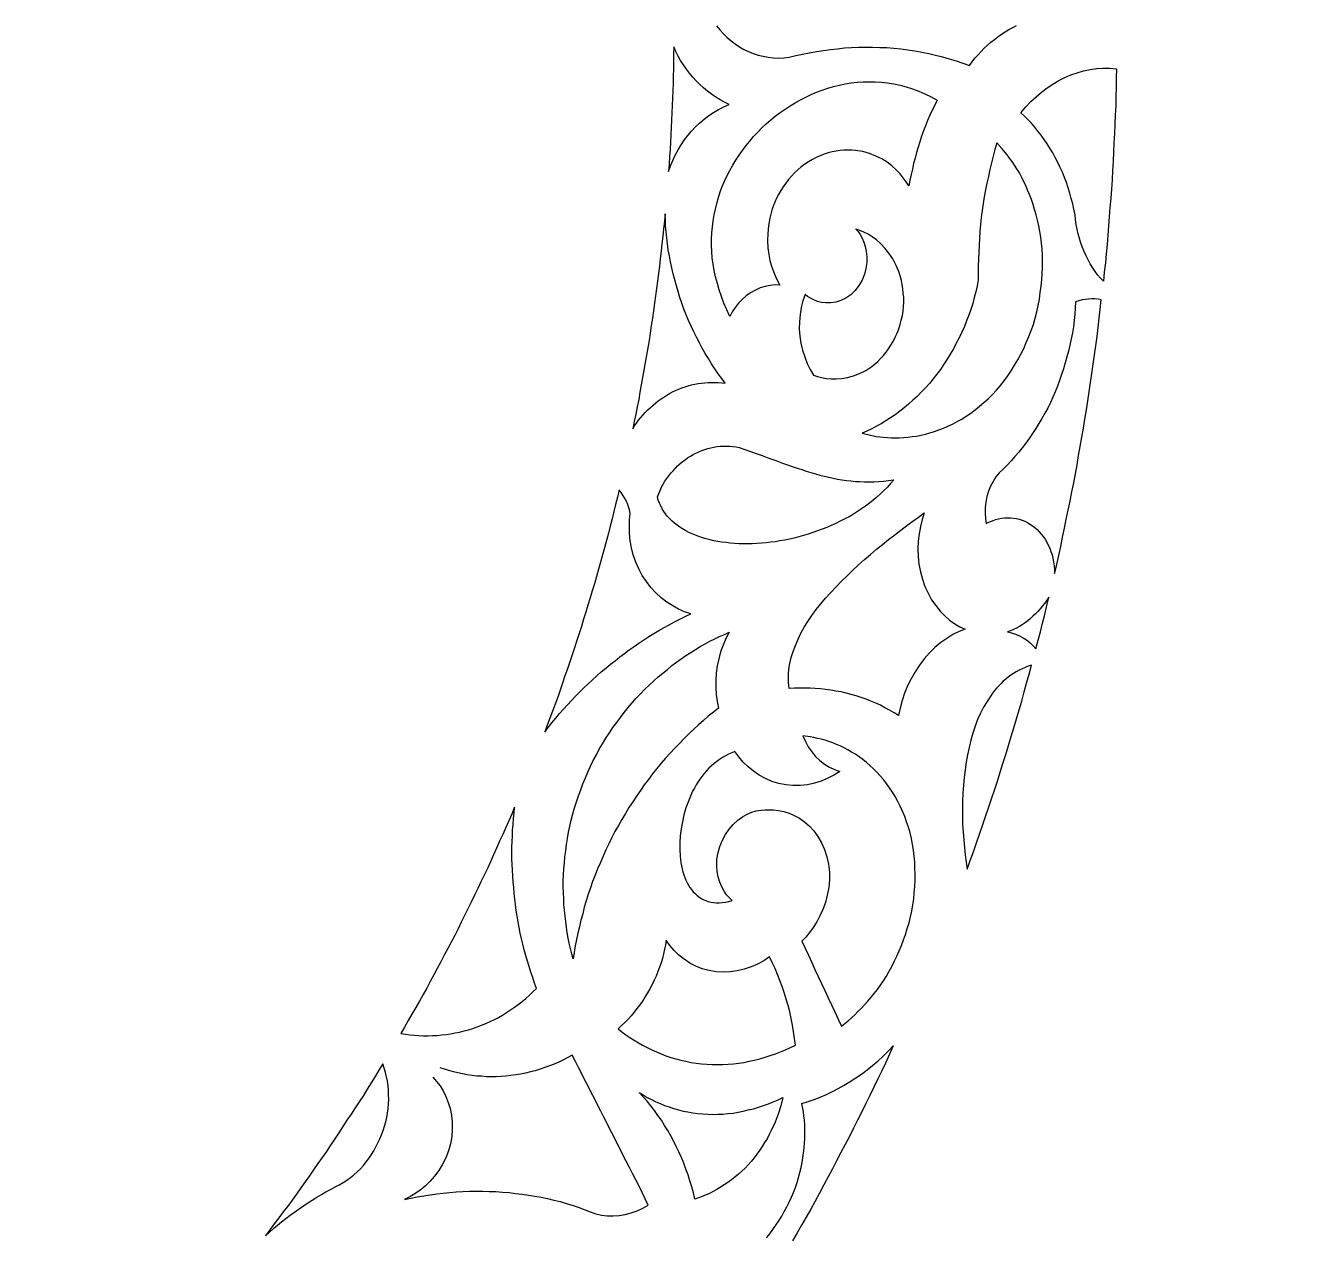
# Model space of a CAD drawing. Extents: x -1903 to -234, y -575 to 545.
# Drawn here: x -1160.6 to -988.5, y -178.6 to -14.8 of the extents above; entities that cross this region are included whole.
import ezdxf

# ---------------------------------------------------------------- set-up
doc = ezdxf.new("R2010")
doc.units = 0
doc.layers.add('LAYER_1', color=18, linetype='CONTINUOUS')

msp = doc.modelspace()

# ---------------------------------------------------------------- linework, layer by layer
at = {"layer": 'LAYER_1'}
msp.add_lwpolyline([(-1342.91, 545.22, 0.414214), (-1902.91, -14.78, 0.414214), (-1342.91, -574.78, 0.414214), (-782.91, -14.78, 0.414214)], format="xyb", close=True, dxfattribs=at)
for points in [[(-1067.17, -14.82), (-1066.73, -15.38), (-1066.25, -15.91), (-1065.74, -16.41), (-1065.21, -16.86), (-1064.65, -17.28), (-1064.07, -17.66), (-1063.46, -18.01), (-1062.84, -18.31), (-1062.2, -18.56), (-1061.54, -18.78), (-1060.87, -18.95), (-1060.18, -19.07), (-1059.49, -19.15), (-1058.79, -19.18), (-1058.08, -19.15), (-1057.37, -19.08), (-1056.45, -18.86), (-1055.53, -18.64), (-1054.6, -18.47), (-1053.66, -18.29), (-1052.72, -18.15), (-1051.78, -18.02), (-1050.83, -17.92), (-1049.88, -17.82), (-1048.93, -17.77), (-1047.97, -17.72), (-1047.02, -17.71), (-1046.06, -17.7), (-1045.1, -17.74), (-1044.15, -17.78), (-1043.2, -17.86), (-1042.24, -17.95), (-1041.3, -18.08), (-1040.35, -18.21), (-1039.41, -18.38), (-1038.47, -18.56), (-1037.54, -18.78), (-1036.61, -19.01), (-1035.7, -19.28), (-1034.78, -19.55), (-1033.88, -19.87), (-1032.98, -20.19), (-1032.6, -19.7), (-1032.22, -19.21), (-1031.81, -18.75), (-1031.4, -18.3), (-1030.96, -17.87), (-1030.52, -17.44), (-1030.06, -17.05), (-1029.6, -16.66), (-1029.11, -16.3), (-1028.63, -15.95), (-1028.13, -15.64), (-1027.63, -15.32), (-1027.11, -15.05), (-1026.6, -14.78)], [(-1060.41, -178.69), (-1059.97, -178.15), (-1059.55, -177.56), (-1059.13, -176.98), (-1058.75, -176.37), (-1058.36, -175.77), (-1058.01, -175.14), (-1057.66, -174.51), (-1057.35, -173.86), (-1057.03, -173.21), (-1056.76, -172.55), (-1056.5, -171.89), (-1056.28, -171.21), (-1056.07, -170.54), (-1055.9, -169.86), (-1055.73, -169.19), (-1055.61, -168.52), (-1055.48, -167.85), (-1055.39, -167.19), (-1055.31, -166.53), (-1055.27, -165.89), (-1055.22, -165.24), (-1055.22, -164.62), (-1055.21, -163.99), (-1055.25, -163.39), (-1055.28, -162.79), (-1055.35, -162.21), (-1055.42, -161.64), (-1055.63, -160.53), (-1054.8, -160.27), (-1053.97, -159.98), (-1053.14, -159.65), (-1052.32, -159.3), (-1051.51, -158.91), (-1050.71, -158.5), (-1049.91, -158.05), (-1049.12, -157.57), (-1048.34, -157.07), (-1047.57, -156.54), (-1046.81, -155.97), (-1046.06, -155.39), (-1045.32, -154.77), (-1044.62, -154.11), (-1043.94, -153.43), (-1043.27, -152.73), (-1043.77, -153.86), (-1044.28, -154.98), (-1044.82, -156.1), (-1045.36, -157.21), (-1045.91, -158.32), (-1046.45, -159.43), (-1047, -160.54), (-1047.54, -161.66), (-1048.09, -162.77), (-1048.63, -163.88), (-1049.19, -164.98), (-1049.77, -166.08), (-1050.35, -167.17), (-1050.93, -168.26), (-1051.5, -169.36), (-1052.08, -170.45), (-1052.66, -171.54), (-1053.24, -172.64), (-1053.82, -173.73), (-1054.43, -174.81), (-1055.05, -175.88), (-1055.66, -176.96), (-1056.27, -178.03), (-1056.89, -179.11)], [(-1105.52, -156.98), (-1105.03, -157.53), (-1104.56, -158.15), (-1104.14, -158.83), (-1103.76, -159.57), (-1103.44, -160.37), (-1103.19, -161.22), (-1103.01, -162.12), (-1102.91, -163.06), (-1102.9, -164.02), (-1102.98, -165), (-1103.15, -165.98), (-1103.41, -166.94), (-1103.78, -167.86), (-1104.22, -168.74), (-1104.73, -169.57), (-1105.3, -170.35), (-1105.92, -171.05), (-1106.57, -171.69), (-1107.25, -172.25), (-1107.95, -172.73), (-1108.65, -173.15), (-1109.35, -173.49), (-1108.49, -173.32), (-1107.63, -173.14), (-1106.76, -173), (-1105.89, -172.85), (-1105.01, -172.74), (-1104.13, -172.63), (-1103.25, -172.55), (-1102.36, -172.47), (-1101.47, -172.43), (-1100.58, -172.39), (-1099.68, -172.39), (-1098.79, -172.38), (-1097.9, -172.41), (-1097, -172.44), (-1096.11, -172.5), (-1095.22, -172.57), (-1094.34, -172.67), (-1093.46, -172.77), (-1092.59, -172.9), (-1091.73, -173.04), (-1090.87, -173.21), (-1090.01, -173.38), (-1089.17, -173.58), (-1088.33, -173.79), (-1087.5, -174.03), (-1086.67, -174.28), (-1085.86, -174.56), (-1085.05, -174.84), (-1084.26, -175.15), (-1083.47, -175.46), (-1082.73, -175.63), (-1081.95, -175.71), (-1081.15, -175.73), (-1080.34, -175.67), (-1079.53, -175.53), (-1078.72, -175.31), (-1077.92, -175.02), (-1077.14, -174.67), (-1076.4, -174.25), (-1076.81, -173.4), (-1077.23, -172.55), (-1077.65, -171.7), (-1078.09, -170.85), (-1078.52, -170), (-1078.96, -169.16), (-1079.39, -168.3), (-1079.82, -167.45), (-1080.25, -166.6), (-1080.68, -165.76), (-1081.12, -164.91), (-1081.55, -164.07), (-1081.98, -163.23), (-1082.4, -162.38), (-1082.83, -161.54), (-1083.26, -160.7), (-1083.69, -159.86), (-1084.12, -159.03), (-1084.54, -158.19), (-1084.96, -157.35), (-1085.38, -156.51), (-1085.82, -155.68), (-1086.26, -154.84), (-1086.7, -154), (-1087.29, -154.32), (-1087.88, -154.64), (-1088.5, -154.92), (-1089.12, -155.2), (-1089.75, -155.44), (-1090.39, -155.68), (-1091.04, -155.88), (-1091.69, -156.09), (-1092.34, -156.25), (-1093, -156.41), (-1093.66, -156.54), (-1094.32, -156.66), (-1094.98, -156.74), (-1095.65, -156.82), (-1096.31, -156.86), (-1096.97, -156.9), (-1097.63, -156.9), (-1098.29, -156.9), (-1098.94, -156.85), (-1099.59, -156.81), (-1100.23, -156.73), (-1100.87, -156.64), (-1101.5, -156.52), (-1102.13, -156.4), (-1102.74, -156.24), (-1103.36, -156.08), (-1103.95, -155.89), (-1104.55, -155.69)]]:
    msp.add_lwpolyline(points, dxfattribs=at)
for points in [[(-1073.67, -34.53), (-1073.4, -33.77), (-1073.1, -33.02), (-1072.75, -32.3), (-1072.37, -31.6), (-1071.97, -30.92), (-1071.54, -30.27), (-1071.07, -29.64), (-1070.56, -29.05), (-1070.02, -28.48), (-1069.45, -27.94), (-1068.85, -27.43), (-1068.23, -26.96), (-1067.57, -26.53), (-1066.89, -26.13), (-1066.18, -25.77), (-1065.45, -25.45), (-1066.08, -25.15), (-1066.68, -24.82), (-1067.27, -24.46), (-1067.83, -24.08), (-1068.38, -23.67), (-1068.91, -23.23), (-1069.42, -22.77), (-1069.92, -22.28), (-1070.39, -21.77), (-1070.83, -21.24), (-1071.25, -20.69), (-1071.65, -20.12), (-1072.02, -19.53), (-1072.36, -18.93), (-1072.67, -18.3), (-1072.95, -17.66), (-1072.97, -18.65), (-1072.99, -19.65), (-1073, -20.64), (-1073.02, -21.63), (-1073.03, -22.63), (-1073.06, -23.62), (-1073.11, -24.61), (-1073.15, -25.6), (-1073.2, -26.6), (-1073.25, -27.59), (-1073.3, -28.58), (-1073.34, -29.57), (-1073.39, -30.57), (-1073.44, -31.56), (-1073.51, -32.55), (-1073.59, -33.54)], [(-1014.86, -49.37), (-1015.26, -48.94), (-1015.64, -48.49), (-1015.99, -48.02), (-1016.33, -47.52), (-1016.64, -47.01), (-1016.93, -46.48), (-1017.2, -45.93), (-1017.45, -45.36), (-1017.69, -44.78), (-1017.91, -44.19), (-1018.1, -43.58), (-1018.27, -42.96), (-1018.41, -42.32), (-1018.53, -41.68), (-1018.63, -41.03), (-1018.69, -40.37), (-1018.85, -39.63), (-1019.01, -38.89), (-1019.2, -38.16), (-1019.39, -37.44), (-1019.62, -36.73), (-1019.84, -36.01), (-1020.11, -35.32), (-1020.38, -34.63), (-1020.7, -33.96), (-1021.02, -33.29), (-1021.37, -32.64), (-1021.71, -32), (-1022.09, -31.38), (-1022.47, -30.77), (-1022.88, -30.19), (-1023.28, -29.61), (-1023.72, -29.06), (-1024.15, -28.52), (-1024.6, -28.01), (-1025.06, -27.5), (-1025.53, -27.03), (-1026.01, -26.57), (-1025.34, -25.8), (-1024.65, -25.08), (-1023.94, -24.41), (-1023.21, -23.79), (-1022.46, -23.22), (-1021.68, -22.7), (-1020.88, -22.24), (-1020.07, -21.82), (-1019.24, -21.47), (-1018.39, -21.17), (-1017.53, -20.93), (-1016.65, -20.74), (-1015.77, -20.62), (-1014.89, -20.56), (-1013.99, -20.56), (-1013.1, -20.63), (-1013.12, -21.88), (-1013.14, -23.13), (-1013.16, -24.38), (-1013.19, -25.64), (-1013.25, -26.89), (-1013.31, -28.14), (-1013.37, -29.39), (-1013.43, -30.64), (-1013.49, -31.89), (-1013.55, -33.14), (-1013.61, -34.4), (-1013.67, -35.65), (-1013.77, -36.89), (-1013.87, -38.14), (-1013.97, -39.39), (-1014.06, -40.64), (-1014.16, -41.89), (-1014.26, -43.14), (-1014.36, -44.39), (-1014.46, -45.64), (-1014.59, -46.88), (-1014.73, -48.13)], [(-1065.35, -54.13), (-1065.78, -53.22), (-1066.17, -52.33), (-1066.51, -51.43), (-1066.8, -50.54), (-1067.05, -49.66), (-1067.29, -48.78), (-1067.48, -47.91), (-1067.63, -47.05), (-1067.74, -46.19), (-1067.82, -45.34), (-1067.85, -44.49), (-1067.85, -43.66), (-1067.81, -42.83), (-1067.73, -42.01), (-1067.62, -41.2), (-1067.49, -40.4), (-1067.33, -39.61), (-1067.14, -38.83), (-1066.92, -38.05), (-1066.67, -37.29), (-1066.39, -36.55), (-1066.08, -35.81), (-1065.74, -35.08), (-1065.37, -34.37), (-1064.97, -33.67), (-1064.55, -32.99), (-1064.1, -32.32), (-1063.65, -31.67), (-1063.17, -31.03), (-1062.67, -30.4), (-1062.15, -29.8), (-1061.6, -29.21), (-1061.04, -28.64), (-1060.45, -28.09), (-1059.84, -27.56), (-1059.22, -27.05), (-1058.57, -26.56), (-1057.91, -26.09), (-1057.23, -25.65), (-1056.54, -25.23), (-1055.83, -24.84), (-1055.11, -24.47), (-1054.37, -24.12), (-1053.63, -23.81), (-1052.88, -23.52), (-1052.12, -23.27), (-1051.34, -23.04), (-1050.56, -22.84), (-1049.77, -22.68), (-1048.97, -22.55), (-1048.16, -22.46), (-1047.34, -22.4), (-1046.52, -22.38), (-1045.7, -22.39), (-1044.86, -22.45), (-1044.03, -22.54), (-1043.19, -22.68), (-1042.35, -22.85), (-1041.51, -23.08), (-1040.67, -23.34), (-1039.82, -23.65), (-1038.98, -24.01), (-1038.14, -24.42), (-1037.32, -24.88), (-1037.66, -25.55), (-1038, -26.23), (-1038.32, -26.92), (-1038.63, -27.62), (-1038.91, -28.33), (-1039.2, -29.04), (-1039.45, -29.76), (-1039.7, -30.49), (-1039.92, -31.22), (-1040.14, -31.96), (-1040.33, -32.71), (-1040.52, -33.45), (-1040.69, -34.2), (-1040.87, -34.95), (-1041.01, -35.71), (-1041.16, -36.46), (-1041.51, -35.92), (-1041.91, -35.37), (-1042.36, -34.83), (-1042.88, -34.29), (-1043.46, -33.77), (-1044.11, -33.28), (-1044.83, -32.83), (-1045.62, -32.43), (-1046.48, -32.1), (-1047.4, -31.84), (-1048.38, -31.68), (-1048.89, -31.65), (-1049.41, -31.62), (-1049.94, -31.65), (-1050.47, -31.67), (-1051, -31.77), (-1051.54, -31.86), (-1052.09, -32.02), (-1052.63, -32.17), (-1053.16, -32.4), (-1053.69, -32.62), (-1054.2, -32.91), (-1054.72, -33.2), (-1055.22, -33.55), (-1055.71, -33.9), (-1056.17, -34.3), (-1056.63, -34.7), (-1057.04, -35.15), (-1057.46, -35.6), (-1057.82, -36.09), (-1058.18, -36.58), (-1058.49, -37.09), (-1058.79, -37.61), (-1059.04, -38.14), (-1059.29, -38.67), (-1059.49, -39.21), (-1059.68, -39.75), (-1059.82, -40.29), (-1059.95, -40.83), (-1060.14, -41.89), (-1060.25, -42.92), (-1060.27, -43.9), (-1060.22, -44.84), (-1060.11, -45.73), (-1059.94, -46.56), (-1059.73, -47.33), (-1059.48, -48.05), (-1059.21, -48.71), (-1058.92, -49.32), (-1058.61, -49.87), (-1059.26, -49.86), (-1059.93, -49.92), (-1060.6, -50.06), (-1061.26, -50.27), (-1061.92, -50.56), (-1062.56, -50.91), (-1063.16, -51.33), (-1063.71, -51.81), (-1064.21, -52.34), (-1064.65, -52.91), (-1065.04, -53.51)], [(-1047.48, -69.91), (-1046.55, -70.14), (-1045.58, -70.33), (-1045.07, -70.39), (-1044.57, -70.46), (-1044.04, -70.49), (-1043.51, -70.53), (-1042.96, -70.53), (-1042.42, -70.53), (-1041.85, -70.49), (-1041.28, -70.45), (-1040.7, -70.37), (-1040.12, -70.29), (-1039.52, -70.17), (-1038.93, -70.04), (-1038.32, -69.87), (-1037.71, -69.69), (-1037.1, -69.46), (-1036.49, -69.24), (-1035.87, -68.95), (-1035.25, -68.67), (-1034.63, -68.33), (-1034.02, -67.99), (-1033.4, -67.59), (-1032.79, -67.19), (-1032.19, -66.73), (-1031.59, -66.27), (-1031.01, -65.76), (-1030.42, -65.24), (-1029.86, -64.66), (-1029.31, -64.09), (-1028.79, -63.45), (-1028.28, -62.82), (-1027.8, -62.14), (-1027.32, -61.45), (-1026.88, -60.72), (-1026.43, -59.99), (-1026.03, -59.22), (-1025.63, -58.45), (-1025.28, -57.65), (-1024.93, -56.84), (-1024.62, -56.02), (-1024.32, -55.19), (-1024.09, -54.34), (-1023.86, -53.49), (-1023.69, -52.63), (-1023.51, -51.77), (-1023.39, -50.9), (-1023.27, -50.04), (-1023.2, -49.18), (-1023.13, -48.33), (-1023.1, -47.48), (-1023.08, -46.64), (-1023.11, -45.82), (-1023.14, -44.99), (-1023.23, -44.19), (-1023.33, -43.39), (-1023.47, -42.62), (-1023.6, -41.85), (-1023.78, -41.11), (-1023.95, -40.37), (-1024.16, -39.67), (-1024.36, -38.97), (-1024.6, -38.31), (-1024.84, -37.65), (-1025.1, -37.03), (-1025.36, -36.41), (-1025.64, -35.83), (-1025.92, -35.25), (-1026.22, -34.72), (-1026.54, -34.18), (-1026.87, -33.68), (-1027.2, -33.18), (-1027.54, -32.72), (-1027.88, -32.27), (-1028.57, -31.43), (-1029.28, -30.66), (-1029.53, -31.56), (-1029.77, -32.45), (-1029.99, -33.35), (-1030.21, -34.26), (-1030.41, -35.18), (-1030.62, -36.09), (-1030.8, -37.02), (-1030.98, -37.94), (-1031.12, -38.87), (-1031.26, -39.81), (-1031.37, -40.74), (-1031.48, -41.68), (-1031.55, -42.62), (-1031.62, -43.56), (-1031.66, -44.5), (-1031.72, -45.44), (-1031.75, -46.38), (-1031.78, -47.31), (-1031.77, -48.24), (-1031.77, -49.18), (-1031.94, -49.98), (-1032.11, -50.78), (-1032.32, -51.57), (-1032.53, -52.37), (-1032.78, -53.16), (-1033.04, -53.95), (-1033.35, -54.72), (-1033.66, -55.5), (-1034.01, -56.25), (-1034.36, -57.01), (-1034.75, -57.75), (-1035.14, -58.48), (-1035.56, -59.2), (-1035.98, -59.91), (-1036.44, -60.59), (-1036.89, -61.27), (-1037.38, -61.92), (-1037.87, -62.57), (-1038.39, -63.19), (-1038.92, -63.79), (-1039.48, -64.37), (-1040.05, -64.93), (-1040.63, -65.46), (-1041.21, -65.99), (-1041.81, -66.48), (-1042.42, -66.96), (-1043.03, -67.4), (-1043.65, -67.84), (-1044.28, -68.23), (-1044.91, -68.62), (-1045.55, -68.97), (-1046.19, -69.31), (-1046.83, -69.61)], [(-1078.51, -69.33), (-1078.26, -68.92), (-1077.99, -68.53), (-1077.71, -68.14), (-1077.41, -67.77), (-1077.1, -67.41), (-1076.78, -67.07), (-1076.45, -66.73), (-1076.11, -66.41), (-1075.76, -66.11), (-1075.4, -65.81), (-1075.04, -65.53), (-1074.67, -65.26), (-1074.29, -65.01), (-1073.91, -64.77), (-1073.51, -64.54), (-1073.11, -64.33), (-1072.7, -64.13), (-1072.29, -63.95), (-1071.86, -63.78), (-1071.43, -63.63), (-1071, -63.5), (-1070.56, -63.38), (-1070.12, -63.28), (-1069.67, -63.19), (-1069.22, -63.13), (-1068.76, -63.08), (-1068.31, -63.04), (-1067.85, -63.03), (-1067.39, -63.03), (-1066.92, -63.05), (-1066.46, -63.1), (-1065.99, -63.16), (-1066.47, -62.5), (-1066.95, -61.86), (-1067.4, -61.18), (-1067.85, -60.51), (-1068.27, -59.81), (-1068.7, -59.11), (-1069.09, -58.39), (-1069.49, -57.67), (-1069.87, -56.93), (-1070.25, -56.18), (-1070.6, -55.42), (-1070.95, -54.67), (-1071.26, -53.89), (-1071.57, -53.12), (-1071.85, -52.33), (-1072.13, -51.55), (-1072.36, -50.75), (-1072.6, -49.96), (-1072.8, -49.15), (-1073.02, -48.35), (-1073.21, -47.54), (-1073.39, -46.73), (-1073.54, -45.92), (-1073.69, -45.11), (-1073.8, -44.3), (-1073.91, -43.48), (-1073.98, -42.67), (-1074.05, -41.87), (-1074.08, -41.06), (-1074.11, -40.26), (-1074.22, -41.26), (-1074.33, -42.27), (-1074.45, -43.28), (-1074.56, -44.29), (-1074.67, -45.3), (-1074.78, -46.31), (-1074.89, -47.31), (-1075, -48.32), (-1075.14, -49.33), (-1075.28, -50.33), (-1075.42, -51.34), (-1075.57, -52.34), (-1075.71, -53.34), (-1075.85, -54.35), (-1076, -55.35), (-1076.14, -56.36), (-1076.29, -57.36), (-1076.47, -58.36), (-1076.64, -59.36), (-1076.82, -60.36), (-1076.99, -61.36), (-1077.17, -62.36), (-1077.34, -63.36), (-1077.52, -64.35), (-1077.69, -65.35), (-1077.9, -66.35), (-1078.1, -67.34), (-1078.31, -68.33)], [(-1054.05, -62.05), (-1053.53, -62.23), (-1052.96, -62.38), (-1052.35, -62.49), (-1051.69, -62.55), (-1050.99, -62.57), (-1050.24, -62.51), (-1049.46, -62.38), (-1048.65, -62.16), (-1047.82, -61.84), (-1046.98, -61.41), (-1046.16, -60.87), (-1045.36, -60.2), (-1044.98, -59.8), (-1044.6, -59.41), (-1044.25, -58.95), (-1043.9, -58.5), (-1043.59, -58), (-1043.28, -57.49), (-1043.01, -56.94), (-1042.75, -56.39), (-1042.54, -55.8), (-1042.33, -55.22), (-1042.19, -54.61), (-1042.04, -54.01), (-1041.95, -53.39), (-1041.87, -52.78), (-1041.86, -52.17), (-1041.86, -51.55), (-1041.91, -50.96), (-1041.97, -50.37), (-1042.07, -49.8), (-1042.18, -49.24), (-1042.49, -48.18), (-1042.89, -47.21), (-1043.34, -46.33), (-1043.85, -45.55), (-1044.39, -44.87), (-1044.96, -44.28), (-1045.53, -43.77), (-1046.11, -43.35), (-1046.68, -43), (-1047.24, -42.71), (-1047.8, -42.48), (-1048.33, -42.31), (-1048.03, -42.65), (-1047.75, -43.06), (-1047.49, -43.52), (-1047.26, -44.06), (-1047.06, -44.65), (-1046.92, -45.32), (-1046.85, -46.04), (-1046.86, -46.81), (-1046.97, -47.62), (-1047.18, -48.42), (-1047.49, -49.21), (-1047.92, -49.95), (-1048.43, -50.62), (-1049.02, -51.18), (-1049.67, -51.64), (-1050.35, -51.97), (-1051.05, -52.19), (-1051.72, -52.29), (-1052.37, -52.3), (-1052.97, -52.22), (-1053.52, -52.08), (-1054.02, -51.89), (-1054.46, -51.65), (-1054.85, -51.4), (-1055.19, -51.13), (-1055.49, -52.01), (-1055.72, -52.92), (-1055.88, -53.87), (-1055.97, -54.83), (-1055.98, -55.81), (-1055.91, -56.79), (-1055.77, -57.75), (-1055.55, -58.69), (-1055.25, -59.6), (-1054.9, -60.47), (-1054.5, -61.29)], [(-1030.7, -82.11), (-1030.28, -81.9), (-1029.87, -81.73), (-1029.45, -81.59), (-1029.04, -81.48), (-1028.62, -81.4), (-1028.21, -81.35), (-1027.81, -81.33), (-1027.41, -81.34), (-1027.01, -81.38), (-1026.62, -81.44), (-1026.24, -81.54), (-1025.86, -81.66), (-1025.5, -81.81), (-1025.14, -81.98), (-1024.79, -82.18), (-1024.46, -82.41), (-1024.14, -82.66), (-1023.83, -82.93), (-1023.54, -83.22), (-1023.26, -83.54), (-1023, -83.88), (-1022.75, -84.24), (-1022.52, -84.63), (-1022.31, -85.03), (-1022.12, -85.45), (-1021.95, -85.89), (-1021.8, -86.35), (-1021.68, -86.82), (-1021.59, -87.31), (-1021.52, -87.82), (-1021.48, -88.34), (-1021.46, -88.87), (-1021.17, -87.66), (-1020.89, -86.44), (-1020.63, -85.21), (-1020.38, -83.98), (-1020.12, -82.76), (-1019.87, -81.53), (-1019.62, -80.31), (-1019.36, -79.08), (-1019.11, -77.85), (-1018.86, -76.63), (-1018.64, -75.4), (-1018.42, -74.16), (-1018.21, -72.93), (-1017.99, -71.7), (-1017.78, -70.46), (-1017.56, -69.23), (-1017.35, -68), (-1017.13, -66.76), (-1016.95, -65.53), (-1016.77, -64.29), (-1016.59, -63.05), (-1016.42, -61.81), (-1016.24, -60.57), (-1016.06, -59.33), (-1015.89, -58.09), (-1015.71, -56.85), (-1015.55, -55.61), (-1015.41, -54.36), (-1015.28, -53.12), (-1015.14, -51.87), (-1015.57, -51.8), (-1016, -51.76), (-1016.43, -51.75), (-1016.87, -51.77), (-1017.31, -51.81), (-1017.74, -51.89), (-1018.18, -52), (-1018.61, -52.14), (-1018.66, -52.99), (-1018.73, -53.83), (-1018.81, -54.67), (-1018.91, -55.51), (-1019.05, -56.34), (-1019.21, -57.16), (-1019.39, -57.98), (-1019.58, -58.8), (-1019.79, -59.6), (-1020.01, -60.41), (-1020.25, -61.2), (-1020.51, -61.98), (-1020.78, -62.76), (-1021.07, -63.53), (-1021.37, -64.29), (-1021.68, -65.04), (-1022.02, -65.77), (-1022.39, -66.5), (-1022.77, -67.21), (-1023.17, -67.91), (-1023.58, -68.6), (-1024, -69.28), (-1024.44, -69.95), (-1024.89, -70.6), (-1025.35, -71.24), (-1025.83, -71.86), (-1026.31, -72.47), (-1026.82, -73.06), (-1027.33, -73.64), (-1027.85, -74.21), (-1028.39, -74.75), (-1028.96, -75.28), (-1029.38, -75.82), (-1029.77, -76.42), (-1030.11, -77.07), (-1030.39, -77.76), (-1030.61, -78.48), (-1030.76, -79.22), (-1030.85, -79.97), (-1030.86, -80.71), (-1030.81, -81.43)], [(-1075.16, -78.52), (-1074.99, -78.07), (-1074.8, -77.64), (-1074.6, -77.22), (-1074.38, -76.81), (-1074.14, -76.41), (-1073.89, -76.03), (-1073.62, -75.66), (-1073.33, -75.31), (-1073.04, -74.97), (-1072.74, -74.64), (-1072.43, -74.33), (-1072.11, -74.03), (-1071.78, -73.75), (-1071.43, -73.49), (-1071.08, -73.24), (-1070.71, -73.01), (-1070.34, -72.79), (-1069.96, -72.59), (-1069.57, -72.41), (-1069.17, -72.25), (-1068.77, -72.11), (-1068.36, -71.98), (-1067.94, -71.87), (-1067.53, -71.79), (-1067.1, -71.72), (-1066.68, -71.67), (-1066.25, -71.65), (-1065.82, -71.64), (-1065.39, -71.66), (-1064.96, -71.7), (-1064.53, -71.76), (-1064.1, -71.84), (-1063.33, -72.11), (-1062.56, -72.39), (-1061.79, -72.66), (-1061.02, -72.94), (-1060.09, -73.27), (-1059.16, -73.61), (-1058.23, -73.95), (-1057.57, -74.18), (-1056.92, -74.41), (-1056.28, -74.62), (-1055.65, -74.83), (-1055.03, -75.03), (-1054.41, -75.22), (-1053.8, -75.39), (-1053.2, -75.57), (-1052.6, -75.71), (-1052, -75.86), (-1051.4, -75.98), (-1050.8, -76.11), (-1050.21, -76.2), (-1049.61, -76.29), (-1049, -76.36), (-1048.39, -76.42), (-1047.78, -76.45), (-1047.16, -76.48), (-1046.53, -76.48), (-1045.89, -76.47), (-1045.24, -76.44), (-1044.58, -76.38), (-1043.9, -76.31), (-1043.21, -76.22), (-1043.63, -76.7), (-1044.07, -77.18), (-1044.53, -77.64), (-1045, -78.09), (-1045.48, -78.53), (-1045.98, -78.95), (-1046.5, -79.36), (-1047.02, -79.75), (-1047.56, -80.13), (-1048.1, -80.5), (-1048.67, -80.84), (-1049.25, -81.19), (-1049.84, -81.5), (-1050.43, -81.81), (-1051.04, -82.1), (-1051.65, -82.38), (-1052.27, -82.64), (-1052.88, -82.9), (-1053.51, -83.12), (-1054.14, -83.35), (-1054.77, -83.55), (-1055.41, -83.75), (-1056.04, -83.91), (-1056.68, -84.08), (-1057.32, -84.22), (-1057.95, -84.36), (-1058.59, -84.47), (-1059.22, -84.57), (-1059.85, -84.65), (-1060.48, -84.73), (-1061.1, -84.78), (-1061.72, -84.83), (-1062.34, -84.85), (-1062.95, -84.87), (-1063.55, -84.86), (-1064.14, -84.85), (-1064.73, -84.81), (-1065.31, -84.77), (-1065.87, -84.7), (-1066.44, -84.63), (-1066.98, -84.54), (-1067.52, -84.44), (-1068.05, -84.32), (-1068.56, -84.19), (-1069.06, -84.04), (-1069.55, -83.88), (-1070.02, -83.7), (-1070.48, -83.51), (-1070.92, -83.31), (-1071.34, -83.09), (-1071.75, -82.85), (-1072.14, -82.61), (-1072.51, -82.34), (-1072.86, -82.07), (-1073.19, -81.78), (-1073.5, -81.47), (-1073.79, -81.15), (-1074.06, -80.82), (-1074.3, -80.47), (-1074.52, -80.11), (-1074.72, -79.74), (-1074.89, -79.35), (-1075.04, -78.94)], [(-1090.41, -110.31), (-1089.92, -109.68), (-1089.42, -109.05), (-1088.9, -108.44), (-1088.39, -107.82), (-1087.85, -107.23), (-1087.31, -106.63), (-1086.77, -106.05), (-1086.24, -105.46), (-1085.68, -104.9), (-1085.12, -104.33), (-1084.54, -103.78), (-1083.96, -103.23), (-1083.36, -102.7), (-1082.76, -102.17), (-1082.14, -101.66), (-1081.53, -101.15), (-1080.89, -100.66), (-1080.25, -100.16), (-1079.62, -99.69), (-1078.98, -99.21), (-1078.33, -98.75), (-1077.68, -98.29), (-1077.01, -97.85), (-1076.34, -97.41), (-1075.65, -97), (-1074.97, -96.58), (-1074.26, -96.18), (-1073.56, -95.79), (-1072.85, -95.41), (-1072.13, -95.04), (-1071.4, -94.69), (-1070.66, -94.34), (-1071.49, -94.05), (-1072.3, -93.69), (-1073.1, -93.26), (-1073.89, -92.75), (-1074.65, -92.16), (-1075.37, -91.49), (-1076.04, -90.76), (-1076.66, -89.97), (-1077.21, -89.13), (-1077.69, -88.24), (-1078.1, -87.32), (-1078.43, -86.37), (-1078.68, -85.41), (-1078.85, -84.44), (-1078.94, -83.48), (-1078.96, -82.53), (-1078.94, -81.6), (-1078.85, -80.7), (-1078.95, -80.27), (-1079.08, -79.84), (-1079.23, -79.43), (-1079.41, -79.03), (-1079.61, -78.64), (-1079.83, -78.27), (-1080.08, -77.91), (-1080.34, -77.57), (-1080.58, -78.55), (-1080.82, -79.53), (-1081.05, -80.51), (-1081.29, -81.49), (-1081.54, -82.47), (-1081.8, -83.44), (-1082.07, -84.41), (-1082.34, -85.39), (-1082.6, -86.36), (-1082.87, -87.33), (-1083.14, -88.3), (-1083.4, -89.28), (-1083.67, -90.25), (-1083.97, -91.21), (-1084.27, -92.17), (-1084.56, -93.14), (-1084.86, -94.1), (-1085.16, -95.06), (-1085.45, -96.03), (-1085.75, -96.99), (-1086.04, -97.95), (-1086.36, -98.91), (-1086.69, -99.86), (-1087.02, -100.82), (-1087.34, -101.77), (-1087.67, -102.72), (-1088, -103.68), (-1088.32, -104.63), (-1088.65, -105.59), (-1088.99, -106.54), (-1089.34, -107.48), (-1089.7, -108.42), (-1090.06, -109.36)], [(-1057.35, -104.42), (-1057.4, -103.99), (-1057.43, -103.57), (-1057.45, -103.15), (-1057.45, -102.73), (-1057.43, -102.31), (-1057.39, -101.89), (-1057.34, -101.47), (-1057.27, -101.06), (-1057.18, -100.64), (-1057.08, -100.23), (-1056.82, -99.4), (-1056.51, -98.59), (-1056.15, -97.77), (-1055.75, -96.95), (-1055.31, -96.14), (-1054.81, -95.34), (-1054.27, -94.54), (-1053.69, -93.75), (-1053.07, -92.97), (-1052.42, -92.19), (-1051.73, -91.43), (-1051.01, -90.67), (-1050.26, -89.92), (-1049.52, -89.17), (-1048.76, -88.43), (-1047.98, -87.71), (-1047.18, -86.99), (-1046.37, -86.29), (-1045.55, -85.6), (-1044.73, -84.94), (-1043.9, -84.27), (-1043.08, -83.63), (-1042.25, -83), (-1041.44, -82.4), (-1040.64, -81.8), (-1039.87, -81.24), (-1039.11, -80.68), (-1039.37, -81.57), (-1039.59, -82.51), (-1039.77, -83.49), (-1039.89, -84.49), (-1039.94, -85.52), (-1039.91, -86.56), (-1039.8, -87.6), (-1039.61, -88.63), (-1039.34, -89.64), (-1038.99, -90.62), (-1038.57, -91.55), (-1038.08, -92.42), (-1037.53, -93.22), (-1036.95, -93.95), (-1036.32, -94.6), (-1035.65, -95.17), (-1034.96, -95.66), (-1034.25, -96.07), (-1033.53, -96.39), (-1034.37, -96.73), (-1035.21, -97.14), (-1036.04, -97.64), (-1036.85, -98.22), (-1037.63, -98.87), (-1038.38, -99.6), (-1039.08, -100.39), (-1039.73, -101.25), (-1040.31, -102.15), (-1040.85, -103.09), (-1041.34, -104.06), (-1041.75, -105.05), (-1042.09, -106.06), (-1042.36, -107.06), (-1042.56, -108.05), (-1043.16, -107.7), (-1043.76, -107.34), (-1044.39, -107.01), (-1045.01, -106.69), (-1045.65, -106.41), (-1046.29, -106.12), (-1046.95, -105.88), (-1047.61, -105.63), (-1048.29, -105.43), (-1048.96, -105.22), (-1049.65, -105.05), (-1050.33, -104.89), (-1051.03, -104.76), (-1051.72, -104.64), (-1052.42, -104.55), (-1053.12, -104.47), (-1053.83, -104.42), (-1054.53, -104.37), (-1055.24, -104.37), (-1055.94, -104.36), (-1056.64, -104.39)], [(-1027.83, -96.78), (-1027.28, -96.9), (-1026.74, -97.07), (-1026.22, -97.28), (-1025.72, -97.55), (-1025.25, -97.86), (-1024.8, -98.22), (-1024.38, -98.62), (-1023.98, -99.07), (-1023.66, -97.9), (-1023.35, -96.74), (-1023.07, -95.57), (-1022.79, -94.4), (-1022.5, -93.22), (-1022.22, -92.05), (-1022.5, -92.47), (-1022.78, -92.87), (-1023.08, -93.26), (-1023.39, -93.63), (-1023.71, -93.99), (-1024.04, -94.33), (-1024.38, -94.66), (-1024.73, -94.97), (-1025.09, -95.26), (-1025.45, -95.54), (-1025.83, -95.79), (-1026.21, -96.03), (-1026.6, -96.25), (-1027.01, -96.45), (-1027.42, -96.63)], [(-1086.57, -140.97), (-1086.75, -140.27), (-1086.93, -139.58), (-1087.08, -138.86), (-1087.23, -138.15), (-1087.35, -137.42), (-1087.47, -136.68), (-1087.56, -135.93), (-1087.66, -135.18), (-1087.72, -134.4), (-1087.8, -133.63), (-1087.84, -132.83), (-1087.88, -132.04), (-1087.89, -131.24), (-1087.89, -130.44), (-1087.86, -129.62), (-1087.82, -128.81), (-1087.75, -127.99), (-1087.67, -127.17), (-1087.56, -126.35), (-1087.44, -125.53), (-1087.3, -124.7), (-1087.17, -123.86), (-1086.99, -123.03), (-1086.81, -122.2), (-1086.59, -121.38), (-1086.37, -120.55), (-1086.11, -119.73), (-1085.84, -118.92), (-1085.53, -118.11), (-1085.23, -117.31), (-1084.89, -116.51), (-1084.56, -115.71), (-1084.2, -114.93), (-1083.83, -114.14), (-1083.42, -113.38), (-1083.02, -112.62), (-1082.57, -111.88), (-1082.13, -111.14), (-1081.65, -110.42), (-1081.17, -109.71), (-1080.66, -109.02), (-1080.17, -108.33), (-1079.65, -107.66), (-1079.12, -107), (-1078.57, -106.36), (-1078.02, -105.73), (-1077.45, -105.13), (-1076.87, -104.53), (-1076.27, -103.96), (-1075.67, -103.39), (-1075.05, -102.86), (-1074.44, -102.33), (-1073.81, -101.83), (-1073.2, -101.33), (-1072.57, -100.86), (-1071.94, -100.39), (-1071.3, -99.97), (-1070.66, -99.54), (-1070.02, -99.14), (-1069.37, -98.75), (-1068.72, -98.39), (-1068.07, -98.04), (-1067.41, -97.71), (-1066.76, -97.39), (-1066.11, -97.11), (-1065.46, -96.82), (-1065.9, -97.66), (-1066.29, -98.54), (-1066.62, -99.45), (-1066.88, -100.4), (-1067.08, -101.36), (-1067.21, -102.34), (-1067.27, -103.32), (-1067.26, -104.3), (-1067.21, -105.25), (-1067.09, -106.18), (-1066.91, -107.09), (-1067.59, -107.64), (-1068.28, -108.18), (-1068.95, -108.76), (-1069.62, -109.34), (-1070.27, -109.95), (-1070.92, -110.56), (-1071.55, -111.2), (-1072.18, -111.84), (-1072.8, -112.5), (-1073.44, -113.16), (-1074.05, -113.85), (-1074.66, -114.53), (-1075.24, -115.25), (-1075.82, -115.96), (-1076.38, -116.7), (-1076.94, -117.44), (-1077.46, -118.2), (-1077.99, -118.96), (-1078.49, -119.74), (-1079.01, -120.52), (-1079.5, -121.31), (-1079.99, -122.11), (-1080.44, -122.92), (-1080.9, -123.73), (-1081.32, -124.57), (-1081.74, -125.4), (-1082.12, -126.24), (-1082.51, -127.09), (-1082.87, -127.94), (-1083.25, -128.79), (-1083.58, -129.65), (-1083.92, -130.5), (-1084.22, -131.37), (-1084.52, -132.24), (-1084.78, -133.11), (-1085.05, -133.99), (-1085.27, -134.87), (-1085.5, -135.75), (-1085.71, -136.62), (-1085.93, -137.49), (-1086.1, -138.36), (-1086.28, -139.23), (-1086.43, -140.1)], [(-1033.29, -128.85), (-1032.85, -127.67), (-1032.41, -126.49), (-1032, -125.3), (-1031.6, -124.11), (-1031.2, -122.92), (-1030.79, -121.72), (-1030.39, -120.53), (-1029.98, -119.34), (-1029.58, -118.15), (-1029.18, -116.95), (-1028.8, -115.75), (-1028.44, -114.55), (-1028.07, -113.34), (-1027.7, -112.14), (-1027.34, -110.93), (-1026.97, -109.73), (-1026.6, -108.52), (-1026.24, -107.32), (-1025.89, -106.11), (-1025.57, -104.89), (-1025.24, -103.68), (-1024.91, -102.46), (-1024.58, -101.25), (-1025.02, -101.39), (-1025.44, -101.56), (-1025.85, -101.74), (-1026.25, -101.94), (-1026.64, -102.15), (-1027.01, -102.38), (-1027.37, -102.62), (-1027.72, -102.88), (-1028.06, -103.15), (-1028.39, -103.43), (-1028.7, -103.73), (-1029, -104.04), (-1029.29, -104.37), (-1029.57, -104.7), (-1029.84, -105.05), (-1030.09, -105.41), (-1030.59, -106.16), (-1031.06, -106.94), (-1031.48, -107.77), (-1031.87, -108.63), (-1032.21, -109.52), (-1032.52, -110.45), (-1032.79, -111.4), (-1033.03, -112.38), (-1033.23, -113.37), (-1033.4, -114.39), (-1033.54, -115.43), (-1033.67, -116.46), (-1033.78, -117.51), (-1033.85, -118.57), (-1033.9, -119.63), (-1033.92, -120.69), (-1033.92, -121.75), (-1033.89, -122.81), (-1033.83, -123.86), (-1033.75, -124.9), (-1033.65, -125.92), (-1033.55, -126.92), (-1033.43, -127.9)], [(-1065.05, -133.08), (-1065.43, -132.72), (-1065.8, -132.3), (-1066.15, -131.81), (-1066.47, -131.24), (-1066.74, -130.61), (-1066.95, -129.9), (-1067.09, -129.14), (-1067.15, -128.33), (-1067.11, -127.48), (-1066.97, -126.61), (-1066.72, -125.76), (-1066.38, -124.93), (-1065.95, -124.15), (-1065.46, -123.43), (-1064.9, -122.79), (-1064.3, -122.24), (-1063.68, -121.78), (-1063.04, -121.42), (-1062.41, -121.15), (-1061.79, -120.96), (-1061.2, -120.85), (-1060.64, -120.8), (-1060.12, -120.81), (-1059.46, -120.83), (-1058.78, -120.91), (-1058.08, -121.05), (-1057.36, -121.27), (-1056.65, -121.57), (-1055.94, -121.96), (-1055.26, -122.44), (-1054.61, -123.01), (-1054, -123.68), (-1053.45, -124.43), (-1052.96, -125.27), (-1052.56, -126.18), (-1052.25, -127.16), (-1052.03, -128.18), (-1051.91, -129.23), (-1051.9, -130.29), (-1052, -131.33), (-1052.19, -132.35), (-1052.45, -133.34), (-1052.78, -134.28), (-1053.18, -135.16), (-1053.61, -135.98), (-1054.09, -136.73), (-1054.59, -137.41), (-1055.1, -138.02), (-1055.63, -138.57), (-1055.17, -139.53), (-1054.74, -140.48), (-1054.3, -141.44), (-1053.87, -142.4), (-1053.42, -143.35), (-1052.97, -144.31), (-1052.53, -145.27), (-1052.09, -146.23), (-1051.63, -147.19), (-1051.18, -148.14), (-1050.72, -149.11), (-1050.27, -150.07), (-1049.38, -149.35), (-1048.93, -148.94), (-1048.48, -148.54), (-1048.04, -148.1), (-1047.59, -147.66), (-1047.15, -147.18), (-1046.71, -146.7), (-1046.27, -146.17), (-1045.84, -145.65), (-1045.41, -145.09), (-1044.99, -144.52), (-1044.58, -143.92), (-1044.2, -143.3), (-1043.83, -142.65), (-1043.47, -142), (-1043.13, -141.31), (-1042.79, -140.62), (-1042.47, -139.89), (-1042.16, -139.17), (-1041.89, -138.42), (-1041.61, -137.66), (-1041.38, -136.88), (-1041.14, -136.1), (-1040.95, -135.3), (-1040.75, -134.5), (-1040.63, -133.68), (-1040.5, -132.86), (-1040.43, -132.03), (-1040.35, -131.2), (-1040.33, -130.37), (-1040.31, -129.54), (-1040.34, -128.72), (-1040.37, -127.89), (-1040.45, -127.08), (-1040.54, -126.28), (-1040.68, -125.49), (-1040.81, -124.7), (-1041, -123.94), (-1041.2, -123.18), (-1041.46, -122.45), (-1041.71, -121.72), (-1042.02, -121.02), (-1042.32, -120.33), (-1042.66, -119.68), (-1043.01, -119.03), (-1043.39, -118.43), (-1043.77, -117.83), (-1044.19, -117.27), (-1044.6, -116.72), (-1045.05, -116.22), (-1045.49, -115.71), (-1045.96, -115.26), (-1046.42, -114.81), (-1046.91, -114.41), (-1047.39, -114.01), (-1047.89, -113.66), (-1048.39, -113.31), (-1048.9, -113.01), (-1049.41, -112.7), (-1049.92, -112.45), (-1050.43, -112.19), (-1050.95, -111.98), (-1051.46, -111.77), (-1051.98, -111.59), (-1052.49, -111.42), (-1053, -111.29), (-1053.5, -111.16), (-1054, -111.06), (-1054.5, -110.96), (-1055.48, -110.83), (-1055.16, -111.58), (-1054.76, -112.29), (-1054.3, -112.97), (-1053.78, -113.59), (-1053.2, -114.15), (-1052.57, -114.64), (-1051.9, -115.05), (-1051.2, -115.37), (-1050.49, -115.62), (-1051.29, -116.12), (-1052.13, -116.56), (-1053.02, -116.93), (-1053.94, -117.22), (-1054.89, -117.42), (-1055.86, -117.53), (-1056.83, -117.54), (-1057.79, -117.45), (-1058.75, -117.25), (-1059.67, -116.97), (-1060.55, -116.6), (-1061.39, -116.14), (-1062.17, -115.61), (-1062.9, -115.01), (-1063.56, -114.36), (-1064.15, -113.67), (-1064.68, -112.94), (-1065.12, -113.11), (-1065.55, -113.3), (-1065.97, -113.52), (-1066.37, -113.76), (-1066.76, -114.01), (-1067.14, -114.29), (-1067.5, -114.58), (-1067.86, -114.89), (-1068.2, -115.21), (-1068.52, -115.55), (-1068.83, -115.91), (-1069.13, -116.28), (-1069.41, -116.66), (-1069.68, -117.06), (-1069.93, -117.46), (-1070.17, -117.88), (-1070.4, -118.31), (-1070.61, -118.74), (-1070.8, -119.19), (-1070.98, -119.64), (-1071.15, -120.1), (-1071.3, -120.56), (-1071.57, -121.5), (-1071.78, -122.45), (-1071.96, -123.4), (-1072.08, -124.34), (-1072.15, -125.28), (-1072.15, -126.2), (-1072.1, -127.1), (-1072.05, -127.54), (-1071.99, -127.97), (-1071.91, -128.39), (-1071.82, -128.8), (-1071.71, -129.2), (-1071.59, -129.59), (-1071.46, -129.97), (-1071.31, -130.33), (-1071.14, -130.67), (-1070.96, -131), (-1070.76, -131.32), (-1070.55, -131.61), (-1070.33, -131.89), (-1070.08, -132.14), (-1069.83, -132.38), (-1069.55, -132.59), (-1069.27, -132.79), (-1068.96, -132.95), (-1068.64, -133.09), (-1068.31, -133.21), (-1067.96, -133.3), (-1067.59, -133.36), (-1067.21, -133.39), (-1066.81, -133.4), (-1066.4, -133.37), (-1065.96, -133.31), (-1065.52, -133.21)], [(-1109.85, -151.07), (-1109.24, -151.16), (-1108.63, -151.24), (-1108.02, -151.3), (-1107.41, -151.34), (-1106.8, -151.36), (-1106.18, -151.37), (-1105.57, -151.35), (-1104.96, -151.31), (-1104.35, -151.26), (-1103.74, -151.19), (-1103.13, -151.1), (-1102.52, -150.99), (-1101.92, -150.86), (-1101.31, -150.71), (-1100.72, -150.55), (-1100.12, -150.37), (-1099.53, -150.16), (-1098.94, -149.95), (-1098.35, -149.71), (-1097.78, -149.45), (-1097.21, -149.18), (-1096.66, -148.88), (-1096.11, -148.56), (-1095.57, -148.23), (-1095.03, -147.88), (-1094.51, -147.52), (-1093.98, -147.14), (-1093.47, -146.74), (-1092.97, -146.32), (-1092.47, -145.89), (-1091.99, -145.44), (-1091.51, -144.98), (-1091.77, -144.24), (-1092.03, -143.51), (-1092.26, -142.77), (-1092.51, -142.02), (-1092.73, -141.27), (-1092.96, -140.52), (-1093.16, -139.76), (-1093.36, -139), (-1093.53, -138.24), (-1093.71, -137.48), (-1093.86, -136.71), (-1094.01, -135.95), (-1094.13, -135.18), (-1094.25, -134.41), (-1094.35, -133.64), (-1094.45, -132.88), (-1094.52, -132.11), (-1094.6, -131.34), (-1094.67, -130.56), (-1094.73, -129.78), (-1094.77, -129), (-1094.81, -128.22), (-1094.83, -127.44), (-1094.84, -126.67), (-1094.83, -125.89), (-1094.82, -125.11), (-1094.78, -124.34), (-1094.74, -123.56), (-1094.68, -122.79), (-1094.62, -122.01), (-1094.54, -121.23), (-1094.47, -120.46), (-1094.86, -121.39), (-1095.26, -122.31), (-1095.67, -123.23), (-1096.08, -124.15), (-1096.5, -125.07), (-1096.91, -125.99), (-1097.33, -126.91), (-1097.74, -127.83), (-1098.16, -128.75), (-1098.57, -129.67), (-1099.02, -130.57), (-1099.46, -131.48), (-1099.9, -132.38), (-1100.35, -133.29), (-1100.79, -134.19), (-1101.23, -135.1), (-1101.68, -136), (-1102.12, -136.91), (-1102.58, -137.81), (-1103.05, -138.7), (-1103.52, -139.59), (-1103.99, -140.48), (-1104.46, -141.37), (-1104.93, -142.26), (-1105.41, -143.15), (-1105.88, -144.05), (-1106.35, -144.94), (-1106.85, -145.81), (-1107.35, -146.69), (-1107.85, -147.56), (-1108.35, -148.44), (-1108.85, -149.31), (-1109.35, -150.19)], [(-1080.49, -150.41), (-1079.96, -150.82), (-1079.44, -151.22), (-1078.88, -151.6), (-1078.33, -151.97), (-1077.74, -152.32), (-1077.16, -152.66), (-1076.55, -152.97), (-1075.94, -153.28), (-1075.31, -153.56), (-1074.67, -153.83), (-1074.02, -154.06), (-1073.36, -154.29), (-1072.69, -154.48), (-1072.01, -154.67), (-1071.32, -154.82), (-1070.62, -154.96), (-1069.91, -155.06), (-1069.21, -155.16), (-1068.49, -155.21), (-1067.77, -155.26), (-1067.05, -155.26), (-1066.33, -155.26), (-1065.61, -155.21), (-1064.89, -155.15), (-1064.17, -155.06), (-1063.45, -154.96), (-1062.74, -154.81), (-1062.02, -154.66), (-1061.31, -154.47), (-1060.61, -154.28), (-1059.91, -154.05), (-1059.21, -153.81), (-1058.53, -153.53), (-1057.84, -153.26), (-1057.17, -152.94), (-1056.5, -152.63), (-1056.62, -151.72), (-1056.74, -150.81), (-1056.89, -149.92), (-1057.06, -149.03), (-1057.28, -148.14), (-1057.49, -147.26), (-1057.75, -146.4), (-1058.01, -145.54), (-1058.3, -144.71), (-1058.6, -143.88), (-1058.93, -143.07), (-1059.26, -142.26), (-1059.63, -141.48), (-1060, -140.7), (-1060.79, -141.22), (-1061.62, -141.68), (-1062.5, -142.07), (-1063.42, -142.38), (-1064.36, -142.61), (-1065.31, -142.74), (-1066.28, -142.78), (-1067.23, -142.72), (-1068.17, -142.56), (-1069.09, -142.3), (-1069.96, -141.96), (-1070.78, -141.53), (-1071.55, -141.02), (-1072.26, -140.45), (-1072.91, -139.82), (-1073.48, -139.15), (-1073.99, -138.45), (-1074.09, -139.06), (-1074.19, -139.67), (-1074.33, -140.29), (-1074.48, -140.9), (-1074.67, -141.5), (-1074.87, -142.1), (-1075.11, -142.7), (-1075.34, -143.29), (-1075.62, -143.87), (-1075.89, -144.45), (-1076.2, -145.02), (-1076.51, -145.58), (-1076.85, -146.13), (-1077.19, -146.67), (-1077.56, -147.19), (-1077.93, -147.7), (-1078.32, -148.19), (-1078.72, -148.68), (-1079.14, -149.14), (-1079.58, -149.59), (-1080.03, -150)], [(-1128.18, -178.41), (-1127.64, -177.93), (-1127.1, -177.44), (-1126.54, -176.98), (-1125.98, -176.51), (-1125.4, -176.07), (-1124.82, -175.62), (-1124.23, -175.2), (-1123.63, -174.78), (-1123.03, -174.38), (-1122.44, -173.97), (-1121.83, -173.59), (-1121.22, -173.2), (-1120.6, -172.84), (-1119.98, -172.48), (-1119.35, -172.14), (-1118.72, -171.8), (-1118.18, -171.52), (-1117.66, -171.22), (-1117.16, -170.89), (-1116.68, -170.53), (-1116.21, -170.16), (-1115.75, -169.76), (-1115.32, -169.34), (-1114.92, -168.89), (-1114.54, -168.42), (-1114.18, -167.94), (-1113.84, -167.44), (-1113.52, -166.92), (-1113.22, -166.39), (-1112.95, -165.85), (-1112.69, -165.3), (-1112.46, -164.74), (-1112.25, -164.16), (-1112.07, -163.58), (-1111.9, -163), (-1111.77, -162.4), (-1111.65, -161.81), (-1111.57, -161.2), (-1111.53, -160.59), (-1111.5, -159.97), (-1111.51, -159.36), (-1111.54, -158.74), (-1111.59, -158.13), (-1111.68, -157.52), (-1111.79, -156.92), (-1111.93, -156.32), (-1112.1, -155.73), (-1112.3, -155.14), (-1112.82, -156), (-1113.35, -156.86), (-1113.88, -157.72), (-1114.4, -158.58), (-1114.93, -159.43), (-1115.48, -160.28), (-1116.03, -161.12), (-1116.59, -161.96), (-1117.14, -162.8), (-1117.69, -163.64), (-1118.24, -164.48), (-1118.8, -165.32), (-1119.35, -166.17), (-1119.92, -167), (-1120.5, -167.82), (-1121.07, -168.64), (-1121.65, -169.47), (-1122.23, -170.29), (-1122.81, -171.12), (-1123.39, -171.94), (-1123.97, -172.76), (-1124.55, -173.58), (-1125.16, -174.39), (-1125.76, -175.19), (-1126.36, -176), (-1126.97, -176.8), (-1127.57, -177.61)], [(-1077.62, -159.05), (-1077.08, -159.37), (-1076.54, -159.7), (-1075.97, -159.99), (-1075.4, -160.28), (-1074.8, -160.53), (-1074.2, -160.78), (-1073.59, -160.99), (-1072.97, -161.21), (-1072.33, -161.37), (-1071.69, -161.54), (-1071.03, -161.67), (-1070.38, -161.79), (-1069.71, -161.86), (-1069.04, -161.94), (-1068.36, -161.97), (-1067.68, -161.99), (-1067, -161.97), (-1066.31, -161.95), (-1065.62, -161.88), (-1064.93, -161.81), (-1064.24, -161.69), (-1063.55, -161.57), (-1062.87, -161.4), (-1062.18, -161.23), (-1061.51, -161.02), (-1060.83, -160.81), (-1060.16, -160.56), (-1059.5, -160.3), (-1058.85, -160.01), (-1058.2, -159.71), (-1058.48, -160.82), (-1058.83, -161.95), (-1059.26, -163.07), (-1059.77, -164.18), (-1060.06, -164.73), (-1060.34, -165.28), (-1060.67, -165.81), (-1060.99, -166.35), (-1061.35, -166.86), (-1061.7, -167.37), (-1062.09, -167.86), (-1062.47, -168.35), (-1062.89, -168.81), (-1063.32, -169.26), (-1063.77, -169.68), (-1064.22, -170.1), (-1064.69, -170.48), (-1065.16, -170.86), (-1065.64, -171.2), (-1066.12, -171.54), (-1067.11, -172.15), (-1068.1, -172.67), (-1069.1, -173.1), (-1070.09, -173.45), (-1070.3, -172.62), (-1070.51, -171.8), (-1070.76, -170.99), (-1071.02, -170.18), (-1071.3, -169.39), (-1071.59, -168.6), (-1071.92, -167.84), (-1072.25, -167.07), (-1072.61, -166.33), (-1072.97, -165.59), (-1073.37, -164.88), (-1073.77, -164.17), (-1074.2, -163.48), (-1074.63, -162.8), (-1075.09, -162.14), (-1075.56, -161.49), (-1076.06, -160.86), (-1076.57, -160.23), (-1077.1, -159.64)]]:
    msp.add_lwpolyline(points, close=True, dxfattribs=at)

doc.saveas('drawing.dxf')
